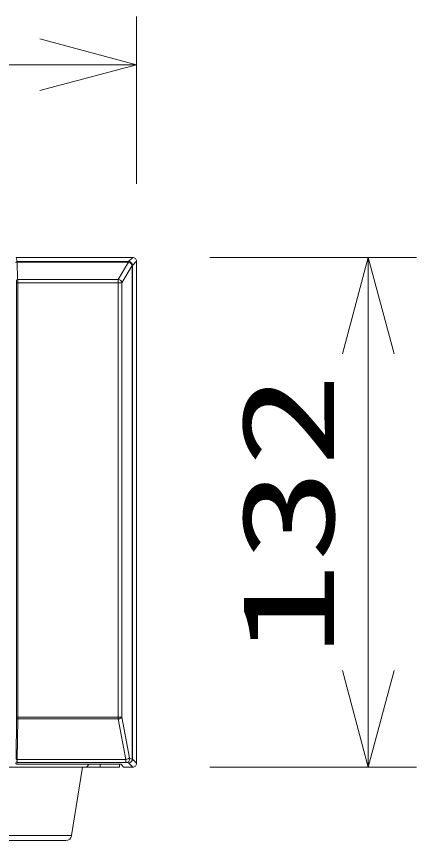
# Model space of a CAD drawing. Units: millimetres on the paper. Extents: x -62 to 64, y -58 to 59.
# Drawn here: x -8.98 to 1.37, y 7.24 to 28.58 of the extents above; entities that cross this region are included whole.
import ezdxf
from ezdxf.enums import TextEntityAlignment as Align

# ---------------------------------------------------------------- set-up
doc = ezdxf.new("R2010")
doc.units = ezdxf.units.MM
for name, color, linetype, lineweight in [('0-2_GAIKEI', 4, 'Continuous', 9), ('0-3_SUNPO', 7, 'Continuous', 9), ('0-4_0', 7, 'Continuous', 9)]:
    doc.layers.add(name, color=color, linetype=linetype, lineweight=lineweight)
doc.styles.add('ＭＳ ゴシック', font='')
doc.styles.get('ＭＳ ゴシック').set_extended_font_data('MS Gothic')

# ---------------------------------------------------------------- blocks, each defined once
blk = doc.blocks.new('_Open30')
at = {"layer": '0-4_0'}
blk.add_line((0, 0), (-1, 0), dxfattribs=at)
blk.add_lwpolyline([(-1, 0.2679), (0, 0), (-1, -0.2679)], dxfattribs=at)

msp = doc.modelspace()

# ---------------------------------------------------------------- linework, layer by layer
at = {"layer": '0-2_GAIKEI'}
for p, q in [((-8.996, 22.338), (-8.97, 22.231)), ((-6.083, 22.231), (-8.97, 22.231)), ((-8.969, 22.219), (-8.97, 22.231)), ((-8.955, 21.766), (-8.969, 22.219)), ((-6.083, 22.219), (-8.969, 22.219)), ((-6.084, 22.214), (-6.349, 21.766)), ((-6.083, 22.219), (-6.084, 22.214)), ((-5.976, 22.338), (-6.083, 22.231)), ((-6.083, 22.219), (-6.083, 22.231)), ((-5.988, 22.126), (-5.984, 22.126)), ((-5.984, 9.346), (-5.984, 22.126)), ((-6.349, 21.766), (-8.955, 21.766)), ((-6.349, 21.766), (-6.349, 10.385)), ((-6.254, 21.679), (-8.984, 21.679)), ((-8.984, 10.435), (-8.984, 21.679)), ((-8.954, 10.435), (-8.954, 21.679)), ((-6.254, 10.435), (-6.254, 21.679)), ((-8.995, 9.349), (-8.984, 10.4)), ((-6.254, 10.435), (-8.984, 10.435)), ((-8.984, 10.4), (-8.984, 10.435)), ((-8.965, 9.334), (-8.954, 10.385)), ((-8.954, 10.385), (-8.954, 10.435)), ((-6.349, 10.385), (-8.954, 10.385)), ((-6.349, 10.385), (-6.156, 9.334)), ((-6.254, 10.435), (-6.06, 9.383)), ((-6.143, 9.258), (-8.966, 9.258)), ((-6.156, 9.334), (-8.965, 9.334)), ((-7.176, 9.138), (-7.099, 9.216)), ((-6.816, 9.216), (-6.816, 9.138)), ((-6.084, 9.246), (-6.143, 9.258)), ((-5.976, 9.138), (-6.084, 9.246)), ((-5.988, 9.346), (-6.047, 9.358)), ((-5.984, 9.346), (-5.988, 9.346)), ((-5.876, 9.238), (-5.984, 9.346)), ((-9.996, 7.365), (-7.556, 7.365))]:
    msp.add_line(p, q, dxfattribs=at)
at = {"layer": '0-2_GAIKEI', "color": 7}
for p, q in [((-5.976, 22.338), (-8.996, 22.338)), ((-5.876, 9.238), (-5.876, 22.238)), ((-6.316, 9.216), (-6.316, 9.138)), ((-6.316, 9.216), (-6.276, 9.216)), ((-6.218, 9.138), (-6.276, 9.216)), ((-10.376, 9.138), (-6.316, 9.138)), ((-7.556, 7.365), (-7.276, 9.138)), ((-5.976, 9.138), (-6.218, 9.138)), ((-9.848, 7.238), (-7.704, 7.238))]:
    msp.add_line(p, q, dxfattribs=at)
at = {"layer": '0-2_GAIKEI'}
for points in [[(-5.876, 22.238), (-5.983, 22.131), (-5.984, 22.126)], [(-5.988, 9.346), (-5.988, 22.126), (-6.254, 21.679)], [(-6.316, 9.216), (-8.977, 9.216), (-8.966, 9.258)], [(-8.966, 9.258), (-8.966, 9.259), (-8.966, 9.259), (-8.966, 9.259), (-8.966, 9.259), (-8.966, 9.259), (-8.966, 9.26), (-8.966, 9.26), (-8.966, 9.26), (-8.966, 9.26), (-8.966, 9.261), (-8.966, 9.261), (-8.966, 9.261), (-8.966, 9.262), (-8.966, 9.262), (-8.966, 9.263), (-8.966, 9.263), (-8.966, 9.264), (-8.966, 9.264), (-8.966, 9.265), (-8.966, 9.265), (-8.966, 9.266), (-8.966, 9.266), (-8.966, 9.267), (-8.966, 9.267), (-8.966, 9.268), (-8.966, 9.269), (-8.966, 9.269), (-8.966, 9.27), (-8.966, 9.27), (-8.966, 9.271), (-8.966, 9.272), (-8.966, 9.273), (-8.965, 9.273), (-8.965, 9.274), (-8.965, 9.275), (-8.965, 9.276), (-8.965, 9.276), (-8.965, 9.277), (-8.965, 9.278)], [(-8.965, 9.319), (-8.965, 9.32), (-8.965, 9.321), (-8.965, 9.323), (-8.965, 9.324), (-8.965, 9.325), (-8.965, 9.326), (-8.965, 9.328), (-8.965, 9.329), (-8.965, 9.33), (-8.965, 9.331), (-8.965, 9.333), (-8.965, 9.334), (-8.965, 9.334)], [(-8.965, 9.278), (-8.965, 9.279), (-8.965, 9.28), (-8.965, 9.281), (-8.965, 9.281), (-8.965, 9.282), (-8.965, 9.283), (-8.965, 9.284), (-8.965, 9.285), (-8.965, 9.286), (-8.965, 9.287), (-8.965, 9.288), (-8.965, 9.289), (-8.965, 9.29), (-8.965, 9.291), (-8.965, 9.292), (-8.965, 9.293), (-8.965, 9.294), (-8.965, 9.295), (-8.965, 9.296), (-8.965, 9.297), (-8.965, 9.298), (-8.965, 9.299), (-8.965, 9.3), (-8.965, 9.301), (-8.965, 9.303), (-8.965, 9.304), (-8.965, 9.305), (-8.965, 9.306), (-8.965, 9.307), (-8.965, 9.308), (-8.965, 9.309), (-8.965, 9.311), (-8.965, 9.312), (-8.965, 9.313), (-8.965, 9.314), (-8.965, 9.315), (-8.965, 9.317), (-8.965, 9.318), (-8.965, 9.319)]]:
    msp.add_lwpolyline(points, dxfattribs=at)
at = {"layer": '0-2_GAIKEI', "color": 7}
for centre, radius, start, end in [((-5.976, 22.238), 0.0996, 359.937, 90.063), ((-5.976, 9.238), 0.0996, 269.937, 0.063), ((-7.704, 7.388), 0.15, 270, 351.0274)]:
    msp.add_arc(centre, radius, start, end, dxfattribs=at)
at = {"layer": '0-2_GAIKEI'}
for centre, radius, start, end in [((-13.771, 21.69), 4.817, 359.8641, 0.9081), ((-11.344, 21.687), 2.36, 359.806, 1.2973), ((-8.977, 9.246), 0.03, 179.9091, 269.9396)]:
    msp.add_arc(centre, radius, start, end, dxfattribs=at)
for centre, major_axis, ratio, start_param, end_param in [((-8.97, 22.201), (0.0291, 0.0073), 0.997413, 1.326784, 2.896363), ((-8.969, 22.193), (0.03, 0), 0.877504, 1.542763, 3.105193), ((-6.084, 22.126), (-0.0992, 0.0127), 0.875959, 3.286709, 4.824059), ((-6.084, 22.126), (-0.086, 0.051), 0.844142, 3.754127, 5.176616), ((-6.083, 22.131), (-0.0707, 0.0707), 0.995146, 3.929424, 5.495354), ((-6.083, 22.131), (-0.0992, 0.0127), 0.875959, 3.286709, 4.824059), ((-8.955, 21.74), (0.03, 0), 0.877504, 1.542763, 3.105193), ((-6.349, 21.679), (-0.086, 0.051), 0.844142, 3.754127, 5.176616), ((-8.954, 10.4), (0.03, 0), 0.493948, 3.161666, 4.717287), ((-6.349, 10.435), (-0.0983, -0.0181), 0.487759, 1.481251, 2.780723), ((-8.966, 9.288), (0.0291, -0.0073), 0.997413, 3.386822, 4.956401), ((-8.965, 9.349), (0.03, 0), 0.493948, 3.161666, 4.717287), ((-6.156, 9.383), (-0.0983, -0.0181), 0.487759, 1.481251, 2.780723), ((-6.141, 9.408), (0, -0.15), 0.108002, 5.229072, 6.213374), ((-6.143, 9.358), (-0.0211, -0.0978), 0.949211, 0.22356, 1.772854), ((-6.084, 9.346), (-0.0707, -0.0707), 0.995146, 0.787831, 2.353761), ((-6.084, 9.346), (-0.0211, -0.0978), 0.949211, 0.22356, 1.772854), ((-6.046, 9.408), (0, -0.05), 0.323993, 5.229153, 6.213387)]:
    msp.add_ellipse(centre, major_axis=major_axis, ratio=ratio, start_param=start_param, end_param=end_param, dxfattribs=at)
at = {"layer": '0-3_SUNPO'}
for p, q in [((-5.876, 24.239), (-5.876, 28.577)), ((-46.376, 27.327), (-8.376, 27.327)), ((-3.977, 22.338), (1.374, 22.338)), ((0.124, 19.838), (0.124, 11.638)), ((-3.975, 9.138), (1.374, 9.138))]:
    msp.add_line(p, q, dxfattribs=at)

# ---------------------------------------------------------------- block references
at = {"layer": '0-3_SUNPO', "xscale": 2.5, "yscale": 2.5}
msp.add_blockref('_Open30', (-5.876, 27.327), dxfattribs=at)
for p, rotation in [((0.124, 22.338), 90), ((0.124, 9.138), 270)]:
    msp.add_blockref('_Open30', p, dxfattribs=dict(at, rotation=rotation))

# ---------------------------------------------------------------- texts
at = {"layer": '0-3_SUNPO', "style": 'ＭＳ ゴシック', "width": 1.5}
msp.add_text('132', height=2.405, rotation=90, dxfattribs=at).set_placement((-0.038, 11.988), align=Align.BOTTOM_LEFT)

doc.saveas('drawing.dxf')
